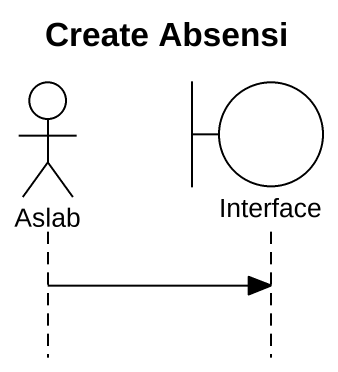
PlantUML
@startuml
title Create Absensi
hide footbox
actor Aslab
boundary "Interface" as Interface_

Aslab -> Interface_
@enduml
